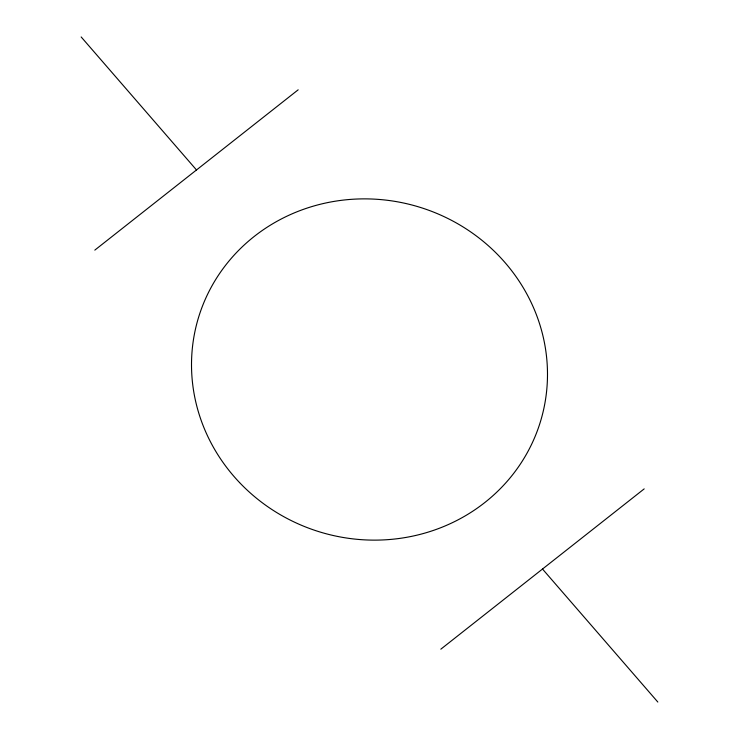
<?xml version="1.0" encoding="UTF-8"?>
<svg xmlns="http://www.w3.org/2000/svg" width="739" height="739" viewBox="0 0 739 739"><rect width="100%" height="100%" fill="white"/><g stroke="black" fill="none" stroke-linecap="round" stroke-linejoin="round"><path stroke-width="1.11" d="M94.814 250.124L298.177 89.816M440.823 649.184L644.186 488.876M81.161 36.95L196.5 169.97M542.5 569.03L657.839 702.05M239.565 482.576A178.718 169.878 16.8 0 0 539.821 423.623A178.718 169.878 16.8 0 0 329.114 202.301A178.718 169.878 16.8 0 0 239.565 482.576"/></g></svg>
